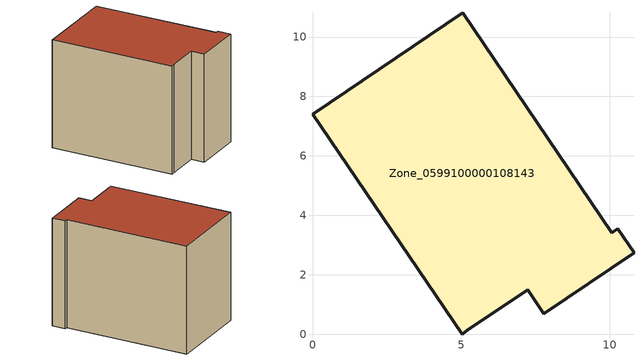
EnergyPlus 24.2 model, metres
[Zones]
Zone_0599100000108143
 floor ground (C_G): 5.21,0.13 5.04,0 0,7.4 5.05,10.82 10.07,3.41 10.27,3.55 10.82,2.74 7.79,0.69 7.24,1.5 z0
 wall outside (C_F): 7.79,0.69 10.82,2.74 10.27,3.55 10.07,3.41 5.05,10.82 0,7.4 5.04,0 5.21,0.13 7.24,1.5 7.79,0.69 z0:7.79
 roof outside (C_R): 10.07,3.41 5.05,10.82 0,7.4 5.04,0 5.21,0.13 7.24,1.5 7.79,0.69 10.82,2.74 10.27,3.55 z7.79
[BUILDING]
Pand.0599100000108143: North Axis=0; Terrain=City; Loads Convergence Tolerance Value=0.04; Temperature Convergence Tolerance Value=0.4; Solar Distribution=FullExterior; Maximum Number of Warmup Days=25; Minimum Number of Warmup Days=1
[Site:Location]
Rotterdam.The.Hague.AP_ZH_NLD Design_Conditions: Latitude=51.96; Longitude=4.45; Time Zone=1; Elevation=-4.5
[SITE:GROUNDTEMPERATURE:BUILDINGSURFACE]
18, 18, 18, 18, 18, 18, 18, 18, 18, 18, 18, 18
[MATERIAL] Thermal Absorptance=0.9; Solar Absorptance=0.7; Visible Absorptance=0.7
Name | Roughness | Thickness | Conductivity | Density | Specific Heat
G.TI.1965-1974 | MediumSmooth | 0.15 | 0.882353 | 540 | 1210
F.TI.1965-1974 | Rough | 0.3 | 0.697674 | 1920 | 840
R.TI.1965-1974 | MediumRough | 0.2 | 0.232558 | 1500 | 1000
[CONSTRUCTION]
C_G: G.TI.1965-1974
C_F: F.TI.1965-1974
C_R: R.TI.1965-1974
[ZONE]
Zone_0599100000108143: Type=1; Multiplier=1; Ceiling Height=Autocalculate; Volume=Autocalculate; Floor Area=autocalculate; Part of Total Floor Area=Yes
[ZONEINFILTRATION:DESIGNFLOWRATE]
Infil_Zone_0599100000108143: Zone or ZoneList or Space or SpaceList=Zone_0599100000108143; Schedule=AlwaysOn; Design Flow Rate Calculation Method=Flow/Area; Flow Rate per Floor Area=0.003; Constant Term Coefficient=1; Temperature Term Coefficient=0; Velocity Term Coefficient=0; Velocity Squared Term Coefficient=0
[HVACTEMPLATE:ZONE:IDEALLOADSAIRSYSTEM]
Zone_0599100000108143: Maximum Heating Supply Air Temperature=50; Minimum Cooling Supply Air Temperature=13; Maximum Heating Supply Air Humidity Ratio=0.0156; Minimum Cooling Supply Air Humidity Ratio=0.0077; Heating Limit=NoLimit; Cooling Limit=NoLimit; Dehumidification Control Type=ConstantSensibleHeatRatio; Cooling Sensible Heat Ratio=0.7; Dehumidification Setpoint=60; Humidification Control Type=None; Humidification Setpoint=30; Outdoor Air Method=None; Outdoor Air Flow Rate per Person=0.00944; Outdoor Air Flow Rate per Zone Floor Area=0; Outdoor Air Flow Rate per Zone=0; Demand Controlled Ventilation Type=None; Outdoor Air Economizer Type=NoEconomizer; Heat Recovery Type=None; Sensible Heat Recovery Effectiveness=0.7; Latent Heat Recovery Effectiveness=0.65
[ZONECONTROL:THERMOSTAT]
ThermostatControl_Zone_0599100000108143: Zone or ZoneList=Zone_0599100000108143; Control Type Schedule=DualSetpointControlType; Control 1=Thermostat_Zone_0599100000108143; Temperature Difference Between Cutout And Setpoint=0
[THERMOSTATSETPOINT:DUALSETPOINT]
Thermostat_Zone_0599100000108143: Heating Setpoint Temperature Schedule=HeatingSetpoint_Zone_0599100000108143; Cooling Setpoint Temperature Schedule=CoolingSetpoint_Zone_0599100000108143
[SCHEDULE:COMPACT]
HeatingSetpoint_Zone_0599100000108143: Through: 12/31, For: AllDays, Until: 24:00, 21
CoolingSetpoint_Zone_0599100000108143: Through: 12/31, For: AllDays, Until: 24:00, 24
DualSetpointControlType: Through: 12/31, For: AllDays, Until: 24:00, 4
AlwaysOn: Through: 12/31, For: AllDays, Until: 24:00, 1
